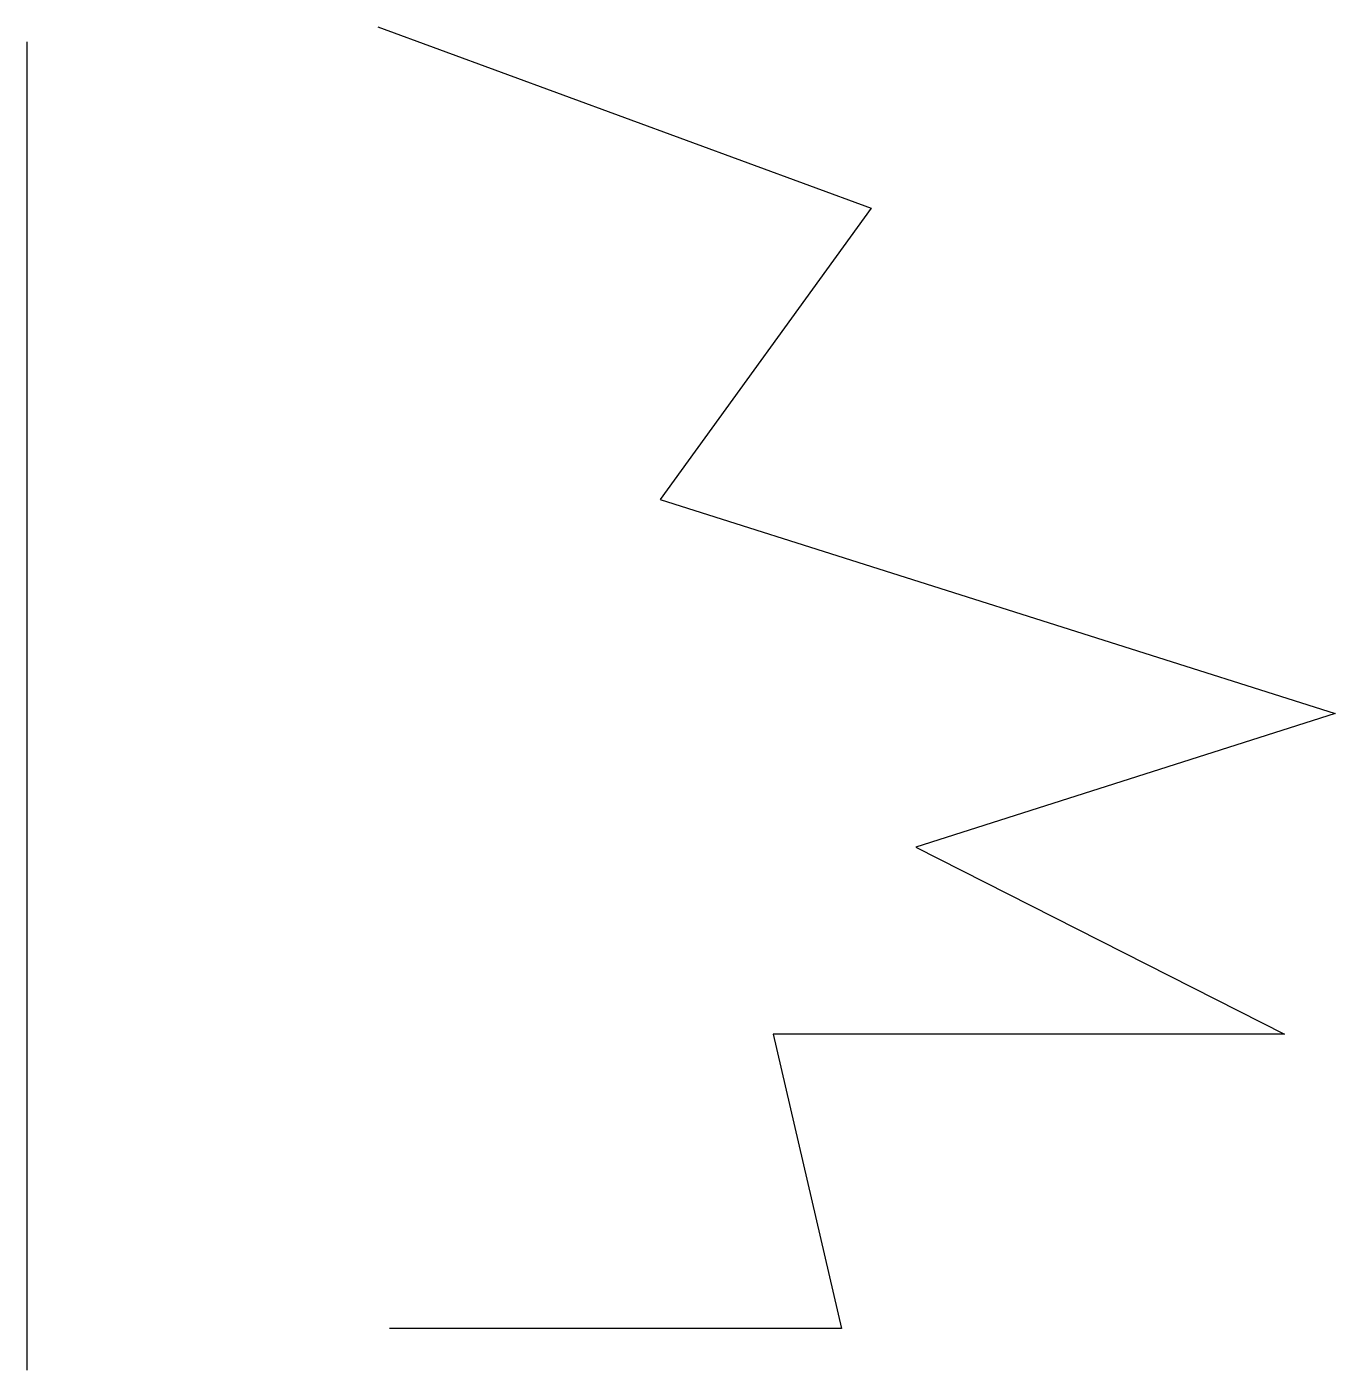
# Model space of a CAD drawing. Header units: millimetres. Extents: x 7532 to 10303, y 606 to 3450.
import ezdxf

# ---------------------------------------------------------------- set-up
doc = ezdxf.new("R2010")
doc.units = ezdxf.units.MM

msp = doc.modelspace()

# ---------------------------------------------------------------- linework, layer by layer
msp.add_line((7532.1, 3418.7), (7532.1, 606.4))
msp.add_lwpolyline([(8275.1, 3450.2), (9320.4, 3066.4), (8873.3, 2449.8), (10302.6, 1996.8), (9414.8, 1713.7), (10195.6, 1317.3), (9112.6, 1317.3), (9257.4, 694.5), (8300.3, 694.5)])

doc.saveas('drawing.dxf')
